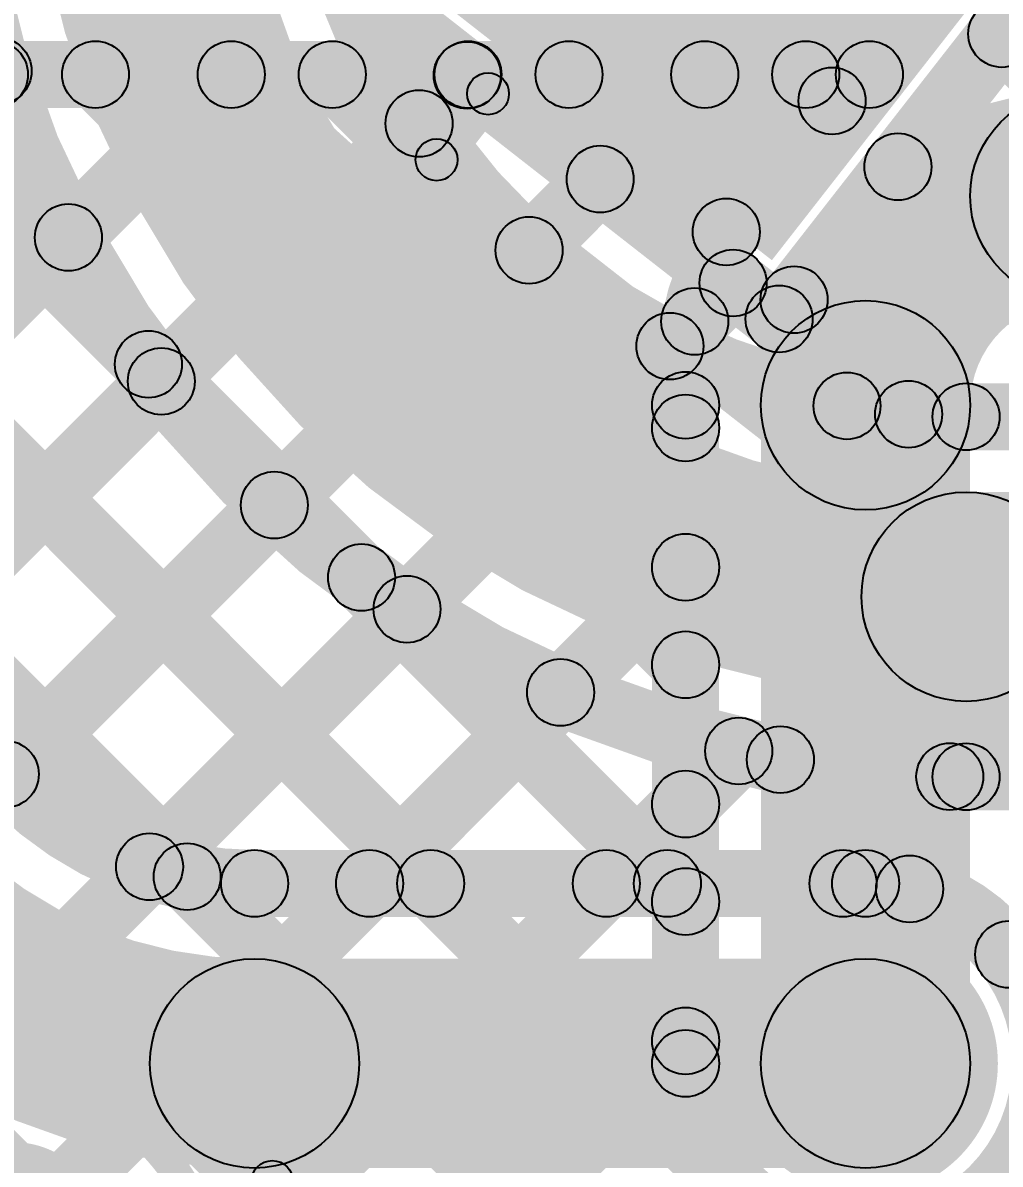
# Model space of a CAD drawing. Header units: millimetres. Extents: x -2.17 to 2.17, y -2.17 to 2.17.
# Drawn here: x -0.6077 to -0.4909, y -0.7346 to -0.5983 of the extents above; entities that cross this region are included whole.
import ezdxf

# ---------------------------------------------------------------- set-up
doc = ezdxf.new("R2010")
doc.units = ezdxf.units.MM
doc.header["$MEASUREMENT"] = 0
for name, color, linetype in [('BottomLayer', 5, 'Continuous'), ('BottomSolder', 6, 'Continuous'), ('Mechanical2', 216, 'Continuous'), ('TopLayer', 1, 'Continuous'), ('TopOverlay', 2, 'Continuous'), ('TopPaste', 8, 'Continuous'), ('TopSolder', 216, 'Continuous'), ('ViaHoleLayer', 16, 'Continuous')]:
    doc.layers.add(name, color=color, linetype=linetype)

# ---------------------------------------------------------------- blocks, each defined once
blk = doc.blocks.new('WS2812B_M____246')
at = {"layer": 'TopLayer'}
blk.add_hatch(color=1, dxfattribs=at).paths.add_polyline_path([(-0.09409435, -0.01141705), (-0.03503925, -0.01141705), (-0.03503925, -0.05078715), (-0.09409435, -0.05078715)])
at = {"layer": 'TopOverlay'}
h = blk.add_hatch(color=2, dxfattribs=at)
edge = h.paths.add_edge_path()
edge.add_arc((-0.0700001, -0.06), 0.0025, 0, 360)
for points in [[(-0.06749990000049999, -0.0700000500005), (-0.0724998999995, -0.0700001499995), (-0.07250009999950001, -0.0600000499995), (-0.0675001000005, -0.05999995000050001)], [(-0.06999989642857143, -0.07250009999999744), (-0.06999990357142857, -0.06750010000000255), (0.07000009642857143, -0.06749990000000256), (0.07000010357142857, -0.07249989999999745)]]:
    blk.add_hatch(color=2, dxfattribs=at).paths.add_polyline_path(points)
h = blk.add_hatch(color=2, dxfattribs=at)
edge = h.paths.add_edge_path()
edge.add_arc((-0.0699999, -0.0700001), 0.0025, 0, 360)
h = blk.add_hatch(color=2, dxfattribs=at)
edge = h.paths.add_edge_path()
edge.add_arc((-0.0699999, -0.0700001), 0.0025, 0, 360)
at = {"layer": 'TopPaste'}
blk.add_hatch(color=8, dxfattribs=at).paths.add_polyline_path([(-0.09409435, -0.01141705), (-0.03503925, -0.01141705), (-0.03503925, -0.05078715), (-0.09409435, -0.05078715)])
at = {"layer": 'TopSolder'}
blk.add_hatch(color=216, dxfattribs=at).paths.add_polyline_path([(-0.09809435, -0.00741705), (-0.03103925, -0.00741705), (-0.03103925, -0.05478715), (-0.09809435, -0.05478715)])
at = {"layer": 'TopOverlay'}
for centre in [(-0.0700001, -0.06), (-0.0699999, -0.0700001), (-0.0699999, -0.0700001)]:
    blk.add_circle(centre, 0.0025, dxfattribs=at)
blk = doc.blocks.new('C__0402_391')
at = {"layer": 'TopLayer'}
for points in [[(-0.0275, -0.0125), (-0.0275, 0.0125), (-0.009499999999999998, 0.0125), (-0.009500000000000001, -0.0125)], [(0.009499999999999998, -0.0125), (0.009500000000000001, 0.0125), (0.0275, 0.0125), (0.0275, -0.0125)]]:
    blk.add_hatch(color=1, dxfattribs=at).paths.add_polyline_path(points)
at = {"layer": 'TopOverlay'}
h = blk.add_hatch(color=2, dxfattribs=at)
edge = h.paths.add_edge_path()
edge.add_arc((-0.031, 0.016), 0.0025, 0, 360)
h = blk.add_hatch(color=2, dxfattribs=at)
edge = h.paths.add_edge_path()
edge.add_arc((-0.031, 0.016), 0.0025, 0, 360)
for points in [[(-0.0110000125, 0.01850009999996875), (-0.0109999875, 0.01350010000003125), (-0.0309999875, 0.01350000000003125), (-0.0310000125, 0.01849999999996875)], [(0.0309999, 0.0185), (0.0309999, 0.0135), (0.011, 0.0135), (0.011, 0.0185)], [(-0.0334999999999878, 0.0159999921875), (-0.02850000000001221, 0.0160000078125), (-0.02849990000001221, -0.0159999921875), (-0.03349989999998779, -0.0160000078125)], [(0.02849990000001221, 0.0159999921875), (0.03349989999998779, 0.0160000078125), (0.0334999999999878, -0.0159999921875), (0.02850000000001221, -0.0160000078125)], [(-0.011, -0.0135), (-0.011, -0.0185), (-0.0309999, -0.0185), (-0.0309999, -0.0135)], [(0.0309999875, -0.01350000000003125), (0.0310000125, -0.01849999999996875), (0.0110000125, -0.01850009999996875), (0.0109999875, -0.01350010000003125)]]:
    blk.add_hatch(color=2, dxfattribs=at).paths.add_polyline_path(points)
h = blk.add_hatch(color=2, dxfattribs=at)
edge = h.paths.add_edge_path()
edge.add_arc((-0.011, 0.0160001), 0.0025, 0, 360)
h = blk.add_hatch(color=2, dxfattribs=at)
edge = h.paths.add_edge_path()
edge.add_arc((0.011, 0.016), 0.0025, 0, 360)
h = blk.add_hatch(color=2, dxfattribs=at)
edge = h.paths.add_edge_path()
edge.add_arc((0.0309999, 0.016), 0.0025, 0, 360)
h = blk.add_hatch(color=2, dxfattribs=at)
edge = h.paths.add_edge_path()
edge.add_arc((0.0309999, 0.016), 0.0025, 0, 360)
h = blk.add_hatch(color=2, dxfattribs=at)
edge = h.paths.add_edge_path()
edge.add_arc((-0.0309999, -0.016), 0.0025, 0, 360)
h = blk.add_hatch(color=2, dxfattribs=at)
edge = h.paths.add_edge_path()
edge.add_arc((-0.0309999, -0.016), 0.0025, 0, 360)
h = blk.add_hatch(color=2, dxfattribs=at)
edge = h.paths.add_edge_path()
edge.add_arc((-0.011, -0.016), 0.0025, 0, 360)
h = blk.add_hatch(color=2, dxfattribs=at)
edge = h.paths.add_edge_path()
edge.add_arc((0.011, -0.0160001), 0.0025, 0, 360)
h = blk.add_hatch(color=2, dxfattribs=at)
edge = h.paths.add_edge_path()
edge.add_arc((0.031, -0.016), 0.0025, 0, 360)
h = blk.add_hatch(color=2, dxfattribs=at)
edge = h.paths.add_edge_path()
edge.add_arc((0.031, -0.016), 0.0025, 0, 360)
at = {"layer": 'TopPaste'}
for points in [[(-0.0275, -0.0125), (-0.0275, 0.0125), (-0.009499999999999998, 0.0125), (-0.009500000000000001, -0.0125)], [(0.009499999999999998, -0.0125), (0.009500000000000001, 0.0125), (0.0275, 0.0125), (0.0275, -0.0125)]]:
    blk.add_hatch(color=8, dxfattribs=at).paths.add_polyline_path(points)
at = {"layer": 'TopSolder'}
for points in [[(-0.0298622, -0.0148622), (-0.0298622, 0.0148622), (-0.007137799999999999, 0.0148622), (-0.007137800000000001, -0.0148622)], [(0.007137799999999999, -0.0148622), (0.007137800000000001, 0.0148622), (0.0298622, 0.0148622), (0.0298622, -0.0148622)]]:
    blk.add_hatch(color=216, dxfattribs=at).paths.add_polyline_path(points)
at = {"layer": 'TopOverlay'}
for centre in [(-0.031, 0.016), (-0.031, 0.016), (-0.011, 0.0160001), (0.011, 0.016), (0.0309999, 0.016), (0.0309999, 0.016), (-0.0309999, -0.016), (-0.0309999, -0.016), (-0.011, -0.016), (0.011, -0.0160001), (0.031, -0.016), (0.031, -0.016)]:
    blk.add_circle(centre, 0.0025, dxfattribs=at)

msp = doc.modelspace()

# ---------------------------------------------------------------- hatches: boundary and pattern name
at = {"layer": 'BottomLayer'}
for points in [[(-1.0364578, -0.6085), (-1.0364578, -0.6005), (-0.5065357, -0.6005), (-0.5065357, -0.6085)], [(-0.8036715728752538, -0.8593300271247462), (-0.8093284271247462, -0.8536731728752539), (-0.5573268271247461, -0.6016715728752539), (-0.5516699728752539, -0.6073284271247461)], [(-0.7924206728752539, -0.8763634271247461), (-0.7980775271247461, -0.8707065728752539), (-0.5290425271247462, -0.6016715728752539), (-0.5233856728752538, -0.6073284271247461)], [(-0.6301121271247462, -0.6073284271247461), (-0.6244552728752538, -0.6016715728752539), (-0.5256715728752539, -0.7004552728752539), (-0.5313284271247461, -0.7061121271247461)], [(-0.6191069728752538, -0.6464811271247461), (-0.6247638271247461, -0.6408242728752539), (-0.5856111271247462, -0.6016715728752539), (-0.5799542728752538, -0.6073284271247461)], [(-0.6191069728752538, -0.6464811271247461), (-0.6247638271247461, -0.6408242728752539), (-0.5856111271247462, -0.6016715728752539), (-0.5799542728752538, -0.6073284271247461)], [(-0.6018278271247461, -0.6073284271247461), (-0.5961709728752539, -0.6016715728752539), (-0.5256715728752539, -0.6721709728752538), (-0.5313284271247461, -0.6778278271247461)], [(-0.5735435271247462, -0.6073284271247462), (-0.5678866728752537, -0.6016715728752537), (-0.5256715728752538, -0.6438866728752538), (-0.5313284271247463, -0.6495435271247463)], [(-0.5452592271247462, -0.6073284271247461), (-0.5396023728752538, -0.6016715728752539), (-0.5208074728752539, -0.6204664728752538), (-0.5264643271247461, -0.6261233271247462)], [(-0.5169749271247461, -0.6073284271247461), (-0.5113180728752539, -0.6016715728752539), (-0.5081690728752538, -0.6048205728752538), (-0.5138259271247462, -0.6104774271247462)], [(-0.7647118728752539, -0.8769389271247462), (-0.7703687271247461, -0.8712820728752538), (-0.5302354271247461, -0.6311487728752538), (-0.5245785728752539, -0.6368056271247462)], [(-0.6288091271247461, -0.6369157271247461), (-0.6231522728752539, -0.6312588728752538), (-0.4671715728752538, -0.7872395728752538), (-0.4728284271247462, -0.7928964271247462)], [(-0.5371798728752538, -0.7908284271247461), (-0.5428367271247462, -0.7851715728752539), (-0.3953367271247462, -0.6376715728752539), (-0.3896798728752538, -0.6433284271247461)], [(-0.5245, -0.7226105), (-0.5325, -0.7226105), (-0.5325, -0.644), (-0.5245, -0.644)], [(-0.4945, -0.7226105), (-0.5195, -0.7226105), (-0.5195, -0.644), (-0.4945, -0.644)], [(-0.6986388271247461, -0.6519389271247461), (-0.6929819728752539, -0.6462820728752539), (-0.5510219728752539, -0.7882420728752538), (-0.5566788271247461, -0.7938989271247462)], [(-0.7364275728752538, -0.8769389271247462), (-0.7420844271247461, -0.8712820728752538), (-0.5313284271247461, -0.6605260728752539), (-0.5256715728752539, -0.6661829271247461)], [(-0.6237867271247461, -0.6702224271247461), (-0.6181298728752539, -0.6645655728752539), (-0.5015578728752539, -0.7811375728752539), (-0.5072147271247461, -0.7867944271247461)], [(-0.6389219271247462, -0.6833715271247461), (-0.6332650728752539, -0.6777146728752539), (-0.5258081728752538, -0.7851715728752539), (-0.5314650271247462, -0.7908284271247461)], [(-0.7081432728752538, -0.8769389271247462), (-0.7138001271247462, -0.8712820728752538), (-0.5313284271247461, -0.6888103728752538), (-0.5256715728752539, -0.6944672271247462)], [(-0.6798589728752539, -0.8769389271247462), (-0.6855158271247461, -0.8712820728752538), (-0.5313284271247461, -0.7170946728752539), (-0.5256715728752539, -0.7227515271247461)]]:
    msp.add_hatch(color=5, dxfattribs=at).paths.add_polyline_path(points)
h = msp.add_hatch(color=5, dxfattribs=at)
edge = h.paths.add_edge_path()
edge.add_arc((-0.611067, -0.6045), 0.004, 0, 360)
h = msp.add_hatch(color=5, dxfattribs=at)
edge = h.paths.add_edge_path()
edge.add_arc((-0.5989994, -0.6045), 0.004, 0, 360)
h = msp.add_hatch(color=5, dxfattribs=at)
edge = h.paths.add_edge_path()
edge.add_arc((-0.5827827, -0.6045), 0.004, 0, 360)
h = msp.add_hatch(color=5, dxfattribs=at)
edge = h.paths.add_edge_path()
edge.add_arc((-0.5827827, -0.6045), 0.004, 0, 360)
h = msp.add_hatch(color=5, dxfattribs=at)
edge = h.paths.add_edge_path()
edge.add_arc((-0.5707151, -0.6045), 0.004, 0, 360)
h = msp.add_hatch(color=5, dxfattribs=at)
edge = h.paths.add_edge_path()
edge.add_arc((-0.5544984, -0.6045), 0.004, 0, 360)
h = msp.add_hatch(color=5, dxfattribs=at)
edge = h.paths.add_edge_path()
edge.add_arc((-0.5424308, -0.6045), 0.004, 0, 360)
h = msp.add_hatch(color=5, dxfattribs=at)
edge = h.paths.add_edge_path()
edge.add_arc((-0.5262141, -0.6045), 0.004, 0, 360)
h = msp.add_hatch(color=5, dxfattribs=at)
edge = h.paths.add_edge_path()
edge.add_arc((-0.5141465, -0.6045), 0.004, 0, 360)
h = msp.add_hatch(color=5, dxfattribs=at)
edge = h.paths.add_edge_path()
edge.add_arc((-0.5065357, -0.6045), 0.004, 0, 360)
h = msp.add_hatch(color=5, dxfattribs=at)
edge = h.paths.add_edge_path()
edge.add_arc((-0.5065357, -0.6045), 0.004, 0, 360)
h = msp.add_hatch(color=5, dxfattribs=at)
edge = h.paths.add_edge_path()
edge.add_arc((-0.5109975, -0.607649), 0.004, 0, 360)
h = msp.add_hatch(color=5, dxfattribs=at)
edge = h.paths.add_edge_path()
edge.add_arc((-0.482, -0.619), 0.0125, 0, 360)
h = msp.add_hatch(color=5, dxfattribs=at)
edge = h.paths.add_edge_path()
edge.add_arc((-0.482, -0.619), 0.0125, 0, 360)
h = msp.add_hatch(color=5, dxfattribs=at)
edge = h.paths.add_edge_path()
edge.add_arc((-0.5236359, -0.6232949), 0.004, 0, 360)
h = msp.add_hatch(color=5, dxfattribs=at)
edge = h.paths.add_edge_path()
edge.add_arc((-0.527407, -0.6339772), 0.004, 0, 360)
h = msp.add_hatch(color=5, dxfattribs=at)
edge = h.paths.add_edge_path()
edge.add_arc((-0.507, -0.644), 0.0125, 0, 360)
h = msp.add_hatch(color=5, dxfattribs=at)
edge = h.paths.add_edge_path()
edge.add_arc((-0.507, -0.644), 0.0125, 0, 360)
h = msp.add_hatch(color=5, dxfattribs=at)
edge = h.paths.add_edge_path()
edge.add_arc((-0.5285, -0.644), 0.004, 0, 360)
h = msp.add_hatch(color=5, dxfattribs=at)
edge = h.paths.add_edge_path()
edge.add_arc((-0.5285, -0.644), 0.004, 0, 360)
h = msp.add_hatch(color=5, dxfattribs=at)
edge = h.paths.add_edge_path()
edge.add_arc((-0.5285, -0.6467151), 0.004, 0, 360)
h = msp.add_hatch(color=5, dxfattribs=at)
edge = h.paths.add_edge_path()
edge.add_arc((-0.5285, -0.6633545), 0.004, 0, 360)
h = msp.add_hatch(color=5, dxfattribs=at)
edge = h.paths.add_edge_path()
edge.add_arc((-0.5285, -0.6749994), 0.004, 0, 360)
h = msp.add_hatch(color=5, dxfattribs=at)
edge = h.paths.add_edge_path()
edge.add_arc((-0.5285, -0.6916388), 0.004, 0, 360)
h = msp.add_hatch(color=5, dxfattribs=at)
edge = h.paths.add_edge_path()
edge.add_arc((-0.5285, -0.7032837), 0.004, 0, 360)
h = msp.add_hatch(color=5, dxfattribs=at)
edge = h.paths.add_edge_path()
edge.add_arc((-0.507, -0.7226105), 0.0125, 0, 360)
h = msp.add_hatch(color=5, dxfattribs=at)
edge = h.paths.add_edge_path()
edge.add_arc((-0.507, -0.7226105), 0.011811, 0, 360)
h = msp.add_hatch(color=5, dxfattribs=at)
edge = h.paths.add_edge_path()
edge.add_arc((-0.5285, -0.7199231), 0.004, 0, 360)
h = msp.add_hatch(color=5, dxfattribs=at)
edge = h.paths.add_edge_path()
edge.add_arc((-0.5285, -0.7226105), 0.004, 0, 360)
h = msp.add_hatch(color=5, dxfattribs=at)
edge = h.paths.add_edge_path()
edge.add_arc((-0.5285, -0.7226105), 0.004, 0, 360)
at = {"layer": 'BottomSolder'}
h = msp.add_hatch(color=6, dxfattribs=at)
edge = h.paths.add_edge_path()
edge.add_arc((-0.507, -0.7226105), 0.015811, 0, 360)
at = {"layer": 'TopLayer'}
for points in [[(-0.5063868728752539, -0.6468982271247461), (-0.5120437271247461, -0.6412413728752538), (-0.4278239271247462, -0.5570215728752539), (-0.4221670728752538, -0.5626784271247461)], [(-0.5141757571550809, -0.6361547461182626), (-0.5204798428449191, -0.6312294538817375), (-0.4851592428449191, -0.5860211538817374), (-0.4788551571550809, -0.5909464461182626)], [(-0.6453284271247461, -0.5921119271247461), (-0.6396715728752539, -0.5864550728752539), (-0.5898484728752539, -0.6362781728752539), (-0.5955053271247461, -0.6419350271247461)], [(-0.5713122443136472, -0.5965909442548386), (-0.5663869556863528, -0.5902868557451614), (-0.5148651556863528, -0.6305400557451614), (-0.5197904443136472, -0.6368441442548386)], [(-0.4935512271247461, -0.6024676271247461), (-0.4878943728752538, -0.5968107728752539), (-0.4543547728752538, -0.6303503728752539), (-0.4600116271247461, -0.6360072271247461)], [(-0.5575157728752539, -0.6131742271247461), (-0.5631726271247461, -0.6075173728752539), (-0.5574117271247462, -0.6017564728752539), (-0.5517548728752538, -0.6074133271247462)], [(-0.5059569271247462, -0.6183462271247462), (-0.5003000728752539, -0.6126893728752538), (-0.4704469728752538, -0.6425424728752539), (-0.4761038271247461, -0.6481993271247461)], [(-0.6453284271247461, -0.6203962271247462), (-0.6396715728752539, -0.6147393728752538), (-0.5561288728752538, -0.6982820728752539), (-0.5617857271247462, -0.7039389271247461)], [(-0.5443707728752538, -0.6283135271247462), (-0.5500276271247462, -0.6226566728752538), (-0.5415331271247461, -0.6141621728752539), (-0.5358762728752539, -0.6198190271247461)], [(-0.6214949728752539, -0.6488691271247461), (-0.6271518271247462, -0.6432122728752538), (-0.6050658271247461, -0.6211262728752539), (-0.5994089728752539, -0.6267831271247462)], [(-0.6214949728752539, -0.6488691271247461), (-0.6271518271247462, -0.6432122728752538), (-0.6050658271247461, -0.6211262728752539), (-0.5994089728752539, -0.6267831271247462)], [(-0.5275427728752539, -0.6397698271247462), (-0.5331996271247461, -0.6341129728752538), (-0.5256545271247461, -0.6265678728752538), (-0.5199976728752539, -0.6322247271247461)], [(-0.5183626271247461, -0.6342248271247461), (-0.5127057728752539, -0.6285679728752539), (-0.4990332728752538, -0.6422404728752539), (-0.5046901271247461, -0.6478973271247461)], [(-0.6166813728752538, -0.6723398271247462), (-0.6223382271247462, -0.6666829728752539), (-0.5939678271247462, -0.6383125728752539), (-0.5883109728752538, -0.6439694271247461)], [(-0.4949822, -0.6493709), (-0.4949822, -0.6413709), (-0.4667086, -0.6413709), (-0.4667086, -0.6493709)], [(-0.6069480728752539, -0.6908908271247461), (-0.6126049271247461, -0.6852339728752539), (-0.5804659271247461, -0.6530949728752539), (-0.5748090728752538, -0.6587518271247461)], [(-0.4949822, -0.6793709), (-0.4949822, -0.6543709), (-0.428269, -0.6543709), (-0.428269, -0.6793709)], [(-0.5700463271247461, -0.6673940271247462), (-0.5643894728752539, -0.6617371728752539), (-0.5278445728752539, -0.6982820728752539), (-0.5335014271247461, -0.7039389271247461)], [(-0.6225204271247461, -0.6714885271247462), (-0.6168635728752538, -0.6658316728752539), (-0.5852211728752539, -0.6974740728752539), (-0.5908780271247461, -0.7031309271247461)], [(-0.5897191728752539, -0.7019462271247462), (-0.5953760271247461, -0.6962893728752538), (-0.5646151271247462, -0.6655284728752539), (-0.5589582728752539, -0.6711853271247461)], [(-0.5634275728752538, -0.7039389271247461), (-0.5690844271247462, -0.6982820728752539), (-0.5462649271247462, -0.6754625728752539), (-0.5406080728752538, -0.6811194271247462)], [(-0.5351432728752539, -0.7039389271247461), (-0.5408001271247461, -0.6982820728752539), (-0.5249831271247462, -0.6824650728752538), (-0.5193262728752539, -0.6881219271247462)], [(-0.5200001271247462, -0.6891559271247462), (-0.5143432728752538, -0.6834990728752539), (-0.4989053728752539, -0.6989369728752538), (-0.5045622271247462, -0.7045938271247462)], [(-0.5068589728752538, -0.7039389271247461), (-0.5125158271247462, -0.6982820728752539), (-0.4997606271247462, -0.6855268728752538), (-0.4941037728752539, -0.6911837271247462)], [(-0.4949822, -0.6923709), (-0.4949822, -0.6843709), (-0.4554639, -0.6843709), (-0.4554639, -0.6923709)], [(-0.4870589728752537, -0.7124232271247463), (-0.4927158271247463, -0.7067663728752538), (-0.4714919271247462, -0.6855424728752537), (-0.4658350728752538, -0.6911993271247462)], [(-0.4972903728752538, -0.7509389271247462), (-0.5029472271247462, -0.7452820728752538), (-0.4525974271247462, -0.6949322728752538), (-0.4469405728752538, -0.7005891271247462)], [(-0.58, -0.7051105), (-0.58, -0.6971105), (-0.507, -0.6971105), (-0.507, -0.7051105)], [(-0.58, -0.7351105), (-0.58, -0.7101105), (-0.507, -0.7101105), (-0.507, -0.7351105)]]:
    msp.add_hatch(color=1, dxfattribs=at).paths.add_polyline_path(points)
h = msp.add_hatch(color=1, dxfattribs=at)
edge = h.paths.add_edge_path()
edge.add_arc((-0.4907228, -0.5996392), 0.004, 0, 360)
h = msp.add_hatch(color=1, dxfattribs=at)
edge = h.paths.add_edge_path()
edge.add_arc((-0.610645, -0.604078), 0.004, 0, 360)
h = msp.add_hatch(color=1, dxfattribs=at)
edge = h.paths.add_edge_path()
edge.add_arc((-0.5545833, -0.6045849), 0.004, 0, 360)
h = msp.add_hatch(color=1, dxfattribs=at)
edge = h.paths.add_edge_path()
edge.add_arc((-0.5603442, -0.6103458), 0.004, 0, 360)
h = msp.add_hatch(color=1, dxfattribs=at)
edge = h.paths.add_edge_path()
edge.add_arc((-0.5031285, -0.6155178), 0.004, 0, 360)
h = msp.add_hatch(color=1, dxfattribs=at)
edge = h.paths.add_edge_path()
edge.add_arc((-0.5387047, -0.6169906), 0.004, 0, 360)
h = msp.add_hatch(color=1, dxfattribs=at)
edge = h.paths.add_edge_path()
edge.add_arc((-0.6022374, -0.6239547), 0.004, 0, 360)
h = msp.add_hatch(color=1, dxfattribs=at)
edge = h.paths.add_edge_path()
edge.add_arc((-0.6022374, -0.6239547), 0.004, 0, 360)
h = msp.add_hatch(color=1, dxfattribs=at)
edge = h.paths.add_edge_path()
edge.add_arc((-0.5471992, -0.6254851), 0.004, 0, 360)
h = msp.add_hatch(color=1, dxfattribs=at)
edge = h.paths.add_edge_path()
edge.add_arc((-0.5228261, -0.6293963), 0.004, 0, 360)
h = msp.add_hatch(color=1, dxfattribs=at)
edge = h.paths.add_edge_path()
edge.add_arc((-0.5155342, -0.6313964), 0.004, 0, 360)
h = msp.add_hatch(color=1, dxfattribs=at)
edge = h.paths.add_edge_path()
edge.add_arc((-0.5173278, -0.6336921), 0.004, 0, 360)
h = msp.add_hatch(color=1, dxfattribs=at)
edge = h.paths.add_edge_path()
edge.add_arc((-0.5173278, -0.6336921), 0.004, 0, 360)
h = msp.add_hatch(color=1, dxfattribs=at)
edge = h.paths.add_edge_path()
edge.add_arc((-0.5303712, -0.6369414), 0.004, 0, 360)
h = msp.add_hatch(color=1, dxfattribs=at)
edge = h.paths.add_edge_path()
edge.add_arc((-0.5926769, -0.6391066), 0.004, 0, 360)
h = msp.add_hatch(color=1, dxfattribs=at)
edge = h.paths.add_edge_path()
edge.add_arc((-0.5911394, -0.641141), 0.004, 0, 360)
h = msp.add_hatch(color=1, dxfattribs=at)
edge = h.paths.add_edge_path()
edge.add_arc((-0.5092153, -0.6440698), 0.004, 0, 360)
h = msp.add_hatch(color=1, dxfattribs=at)
edge = h.paths.add_edge_path()
edge.add_arc((-0.5018617, -0.6450689), 0.004, 0, 360)
h = msp.add_hatch(color=1, dxfattribs=at)
edge = h.paths.add_edge_path()
edge.add_arc((-0.4949822, -0.6453709), 0.004, 0, 360)
h = msp.add_hatch(color=1, dxfattribs=at)
edge = h.paths.add_edge_path()
edge.add_arc((-0.4949822, -0.6453709), 0.004, 0, 360)
h = msp.add_hatch(color=1, dxfattribs=at)
edge = h.paths.add_edge_path()
edge.add_arc((-0.5776375, -0.6559234), 0.004, 0, 360)
h = msp.add_hatch(color=1, dxfattribs=at)
edge = h.paths.add_edge_path()
edge.add_arc((-0.4949822, -0.6668709), 0.0125, 0, 360)
h = msp.add_hatch(color=1, dxfattribs=at)
edge = h.paths.add_edge_path()
edge.add_arc((-0.4949822, -0.6668709), 0.0125, 0, 360)
h = msp.add_hatch(color=1, dxfattribs=at)
edge = h.paths.add_edge_path()
edge.add_arc((-0.5672179, -0.6645656), 0.004, 0, 360)
h = msp.add_hatch(color=1, dxfattribs=at)
edge = h.paths.add_edge_path()
edge.add_arc((-0.5617867, -0.6683569), 0.004, 0, 360)
h = msp.add_hatch(color=1, dxfattribs=at)
edge = h.paths.add_edge_path()
edge.add_arc((-0.5434365, -0.678291), 0.004, 0, 360)
h = msp.add_hatch(color=1, dxfattribs=at)
edge = h.paths.add_edge_path()
edge.add_arc((-0.5221547, -0.6852935), 0.004, 0, 360)
h = msp.add_hatch(color=1, dxfattribs=at)
edge = h.paths.add_edge_path()
edge.add_arc((-0.5171717, -0.6863275), 0.004, 0, 360)
h = msp.add_hatch(color=1, dxfattribs=at)
edge = h.paths.add_edge_path()
edge.add_arc((-0.6097765, -0.6880624), 0.004, 0, 360)
h = msp.add_hatch(color=1, dxfattribs=at)
edge = h.paths.add_edge_path()
edge.add_arc((-0.4969322, -0.6883553), 0.004, 0, 360)
h = msp.add_hatch(color=1, dxfattribs=at)
edge = h.paths.add_edge_path()
edge.add_arc((-0.4949822, -0.6883709), 0.004, 0, 360)
h = msp.add_hatch(color=1, dxfattribs=at)
edge = h.paths.add_edge_path()
edge.add_arc((-0.4949822, -0.6883709), 0.004, 0, 360)
h = msp.add_hatch(color=1, dxfattribs=at)
edge = h.paths.add_edge_path()
edge.add_arc((-0.5925476, -0.6991178), 0.004, 0, 360)
h = msp.add_hatch(color=1, dxfattribs=at)
edge = h.paths.add_edge_path()
edge.add_arc((-0.5880496, -0.7003025), 0.004, 0, 360)
h = msp.add_hatch(color=1, dxfattribs=at)
edge = h.paths.add_edge_path()
edge.add_arc((-0.58, -0.7011105), 0.004, 0, 360)
h = msp.add_hatch(color=1, dxfattribs=at)
edge = h.paths.add_edge_path()
edge.add_arc((-0.58, -0.7011105), 0.004, 0, 360)
h = msp.add_hatch(color=1, dxfattribs=at)
edge = h.paths.add_edge_path()
edge.add_arc((-0.566256, -0.7011105), 0.004, 0, 360)
h = msp.add_hatch(color=1, dxfattribs=at)
edge = h.paths.add_edge_path()
edge.add_arc((-0.5589573, -0.7011105), 0.004, 0, 360)
h = msp.add_hatch(color=1, dxfattribs=at)
edge = h.paths.add_edge_path()
edge.add_arc((-0.5379717, -0.7011105), 0.004, 0, 360)
h = msp.add_hatch(color=1, dxfattribs=at)
edge = h.paths.add_edge_path()
edge.add_arc((-0.530673, -0.7011105), 0.004, 0, 360)
h = msp.add_hatch(color=1, dxfattribs=at)
edge = h.paths.add_edge_path()
edge.add_arc((-0.5096874, -0.7011105), 0.004, 0, 360)
h = msp.add_hatch(color=1, dxfattribs=at)
edge = h.paths.add_edge_path()
edge.add_arc((-0.507, -0.7011105), 0.004, 0, 360)
h = msp.add_hatch(color=1, dxfattribs=at)
edge = h.paths.add_edge_path()
edge.add_arc((-0.507, -0.7011105), 0.004, 0, 360)
h = msp.add_hatch(color=1, dxfattribs=at)
edge = h.paths.add_edge_path()
edge.add_arc((-0.5017338, -0.7017654), 0.004, 0, 360)
h = msp.add_hatch(color=1, dxfattribs=at)
edge = h.paths.add_edge_path()
edge.add_arc((-0.4898874, -0.7095948), 0.004, 0, 360)
h = msp.add_hatch(color=1, dxfattribs=at)
edge = h.paths.add_edge_path()
edge.add_arc((-0.58, -0.7226105), 0.0125, 0, 360)
h = msp.add_hatch(color=1, dxfattribs=at)
edge = h.paths.add_edge_path()
edge.add_arc((-0.58, -0.7226105), 0.0125, 0, 360)
h = msp.add_hatch(color=1, dxfattribs=at)
edge = h.paths.add_edge_path()
edge.add_arc((-0.507, -0.7226105), 0.0125, 0, 360)
h = msp.add_hatch(color=1, dxfattribs=at)
edge = h.paths.add_edge_path()
edge.add_arc((-0.507, -0.7226105), 0.011811, 0, 360)
at = {"layer": 'ViaHoleLayer'}
h = msp.add_hatch(color=16, dxfattribs=at)
edge = h.paths.add_edge_path()
edge.add_arc((-0.507, -0.7226105), 0.0059055, 0, 360)

# ---------------------------------------------------------------- linework, layer by layer
at = {"layer": 'BottomLayer'}
for points, const_width in [([(-0.5285, -0.644, -0.2593310702518375), (-0.5065357, -0.6045)], 0.008), ([(-0.507, -0.644, -0.4142135623730951), (-0.482, -0.619)], 0.025), ([(-0.4855, -0.7226105, -0.9999999999999999), (-0.5285, -0.7226105)], 0.008)]:
    msp.add_lwpolyline(points, format="xyb", dxfattribs=dict(at, const_width=const_width))
for centre, radius in [((-0.611067, -0.6045), 0.004), ((-0.5989994, -0.6045), 0.004), ((-0.5827827, -0.6045), 0.004), ((-0.5827827, -0.6045), 0.004), ((-0.5707151, -0.6045), 0.004), ((-0.5544984, -0.6045), 0.004), ((-0.5424308, -0.6045), 0.004), ((-0.5262141, -0.6045), 0.004), ((-0.5141465, -0.6045), 0.004), ((-0.5065357, -0.6045), 0.004), ((-0.5065357, -0.6045), 0.004), ((-0.5109975, -0.607649), 0.004), ((-0.482, -0.619), 0.0125), ((-0.482, -0.619), 0.0125), ((-0.5236359, -0.6232949), 0.004), ((-0.527407, -0.6339772), 0.004), ((-0.507, -0.644), 0.0125), ((-0.507, -0.644), 0.0125), ((-0.5285, -0.644), 0.004), ((-0.5285, -0.644), 0.004), ((-0.5285, -0.6467151), 0.004), ((-0.5285, -0.6633545), 0.004), ((-0.5285, -0.6749994), 0.004), ((-0.5285, -0.6916388), 0.004), ((-0.5285, -0.7032837), 0.004), ((-0.507, -0.7226105), 0.0125), ((-0.5285, -0.7199231), 0.004), ((-0.5285, -0.7226105), 0.004), ((-0.5285, -0.7226105), 0.004)]:
    msp.add_circle(centre, radius, dxfattribs=at)
at = {"layer": 'Mechanical2', "const_width": 0.01}
for points in [[(2.1653543, 0.001, 1), (-2.1653543, 0.001, 1)], [(2.081354, -0.01, 1), (-2.049354, -0.01, 1)], [(1.8405512, 0.001, 1), (-1.8405512, 0.001, 1)], [(1.6437008, 0.001, 1), (-1.6437008, 0.001, 1)], [(1.503937, 0, 1), (-1.503937, 0, 1)], [(1.3070866, 0.001, 1), (-1.3070866, 0.001, 1)], [(1.1732283, 0.001, 1), (-1.1732283, 0.001, 1)], [(0.976378, 0.001, 1), (-0.976378, 0.001, 1)], [(0.8425197, 0.001, 1), (-0.8425197, 0.001, 1)], [(0.6456693, 0.001, 1), (-0.6456693, 0.001, 1)]]:
    msp.add_lwpolyline(points, format="xyb", close=True, dxfattribs=at)
at = {"layer": 'TopLayer'}
for points, const_width in [([(-0.664, -0.5889116, -0.4142135623730951), (-0.5949822, -0.5198938)], 0.025), ([(-0.4949822, -0.6668709, -0.4142135623730951), (-0.5949822, -0.5668709)], 0.025), ([(-0.4949822, -0.6883709, -0.4142135623730951), (-0.6164822, -0.5668709)], 0.008), ([(-0.4949822, -0.6453709, -0.3163436793719053), (-0.5688496, -0.5934389)], 0.008), ([(-0.58, -0.7226105, -0.4142135623730951), (-0.642, -0.6606105)], 0.025), ([(-0.58, -0.7011105, -0.3813302953614679), (-0.6202391, -0.6651998)], 0.008), ([(-0.507, -0.7011105, -0.4142135623730951), (-0.4855, -0.7226105)], 0.008), ([(-0.4855, -0.7226105, -0.4142135623730951), (-0.507, -0.7441105)], 0.008)]:
    msp.add_lwpolyline(points, format="xyb", dxfattribs=dict(at, const_width=const_width))
for centre, radius in [((-0.4907228, -0.5996392), 0.004), ((-0.610645, -0.604078), 0.004), ((-0.5545833, -0.6045849), 0.004), ((-0.5603442, -0.6103458), 0.004), ((-0.5031285, -0.6155178), 0.004), ((-0.5387047, -0.6169906), 0.004), ((-0.6022374, -0.6239547), 0.004), ((-0.6022374, -0.6239547), 0.004), ((-0.5471992, -0.6254851), 0.004), ((-0.5228261, -0.6293963), 0.004), ((-0.5155342, -0.6313964), 0.004), ((-0.5173278, -0.6336921), 0.004), ((-0.5173278, -0.6336921), 0.004), ((-0.5303712, -0.6369414), 0.004), ((-0.5926769, -0.6391066), 0.004), ((-0.5911394, -0.641141), 0.004), ((-0.5092153, -0.6440698), 0.004), ((-0.5018617, -0.6450689), 0.004), ((-0.4949822, -0.6453709), 0.004), ((-0.4949822, -0.6453709), 0.004), ((-0.5776375, -0.6559234), 0.004), ((-0.4949822, -0.6668709), 0.0125), ((-0.4949822, -0.6668709), 0.0125), ((-0.5672179, -0.6645656), 0.004), ((-0.5617867, -0.6683569), 0.004), ((-0.5434365, -0.678291), 0.004), ((-0.5221547, -0.6852935), 0.004), ((-0.5171717, -0.6863275), 0.004), ((-0.6097765, -0.6880624), 0.004), ((-0.4969322, -0.6883553), 0.004), ((-0.4949822, -0.6883709), 0.004), ((-0.4949822, -0.6883709), 0.004), ((-0.5925476, -0.6991178), 0.004), ((-0.5880496, -0.7003025), 0.004), ((-0.58, -0.7011105), 0.004), ((-0.58, -0.7011105), 0.004), ((-0.566256, -0.7011105), 0.004), ((-0.5589573, -0.7011105), 0.004), ((-0.5379717, -0.7011105), 0.004), ((-0.530673, -0.7011105), 0.004), ((-0.5096874, -0.7011105), 0.004), ((-0.507, -0.7011105), 0.004), ((-0.507, -0.7011105), 0.004), ((-0.5017338, -0.7017654), 0.004), ((-0.4898874, -0.7095948), 0.004), ((-0.58, -0.7226105), 0.0125), ((-0.58, -0.7226105), 0.0125), ((-0.507, -0.7226105), 0.0125)]:
    msp.add_circle(centre, radius, dxfattribs=at)

# ---------------------------------------------------------------- block references
for name, p, rotation in [('WS2812B_M____246', (-0.46, -0.6026105), 322.0000000000001), ('C__0402_391', (-0.561663, -0.7676105), 145)]:
    msp.add_blockref(name, p, dxfattribs=dict(rotation=rotation))

# ---------------------------------------------------------------- texts
at = {"layer": 'TopOverlay'}
msp.add_text('@', height=0.04, rotation=230, dxfattribs=at).set_placement((-0.602, -0.7157537))

doc.saveas('drawing.dxf')
